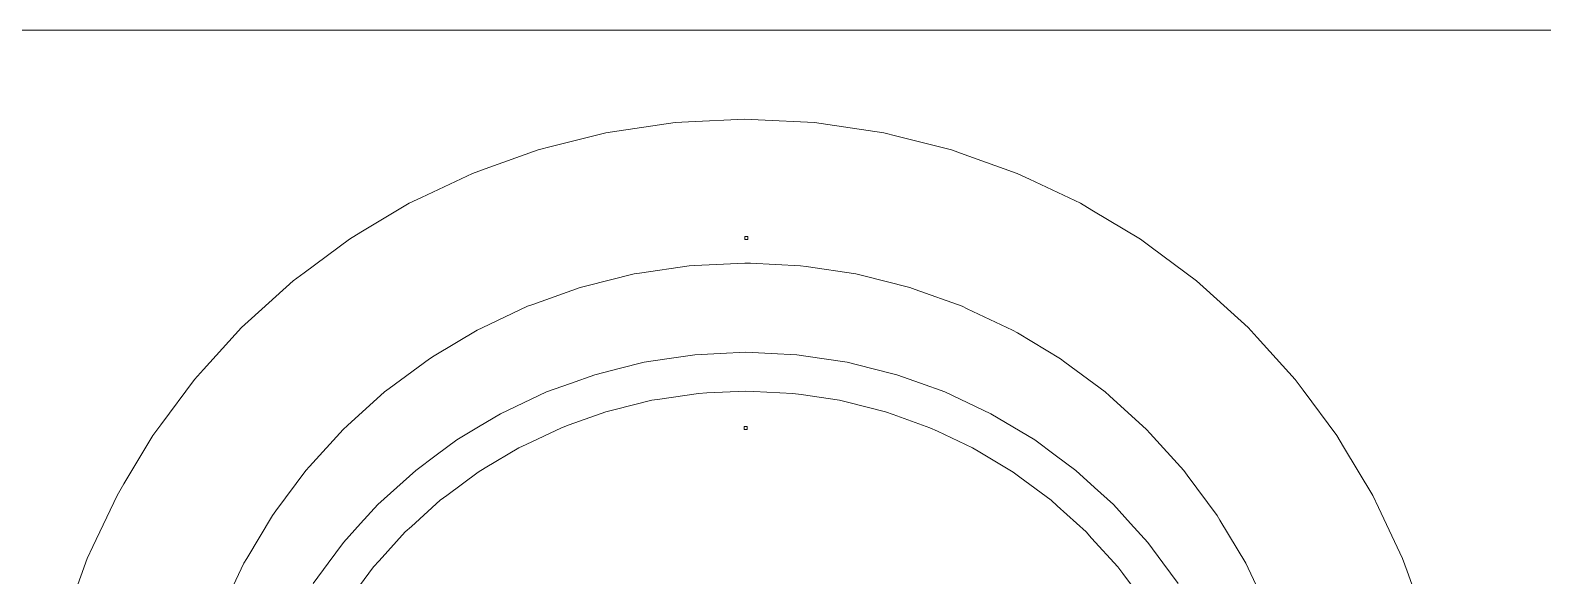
# Model space of a CAD drawing. Header units: centimetres. Extents: x -214 to 137, y -175 to 4.
# Drawn here: x -62.18 to -33, y -85.69 to -75.16 of the extents above; entities that cross this region are included whole.
import ezdxf

# ---------------------------------------------------------------- set-up
doc = ezdxf.new("R2010")
doc.units = ezdxf.units.CM
doc.header["$MEASUREMENT"] = 0
doc.layers.add('layer 1', color=7, linetype='Continuous')

msp = doc.modelspace()

# ---------------------------------------------------------------- linework, layer by layer
at = {"layer": 'layer 1', "color": 5, "lineweight": 9}
for points in [[(16.97057, -75.16373), (16.97057, -75.16373), (-83.02943, -75.16373), (-83.02943, -75.16373)], [(-49.73539, -76.94667), (-49.73539, -76.94667), (-50.81364, -77.10662), (-50.81364, -77.10662)], [(-49.47803, -76.93403), (-49.47803, -76.93403), (-49.73539, -76.94667), (-49.73539, -76.94667)], [(-48.3893, -76.88055), (-48.3893, -76.88055), (-49.47803, -76.93403), (-49.47803, -76.93403)], [(-48.13191, -76.89319), (-48.13191, -76.89319), (-48.3893, -76.88055), (-48.3893, -76.88055)], [(-47.04311, -76.94668), (-47.04311, -76.94668), (-48.13191, -76.89319), (-48.13191, -76.89319)], [(-46.78822, -76.9845), (-46.78822, -76.9845), (-47.04311, -76.94668), (-47.04311, -76.94668)], [(-45.70998, -77.14444), (-45.70998, -77.14444), (-46.78822, -76.9845), (-46.78822, -76.9845)], [(-51.06853, -77.14443), (-51.06853, -77.14443), (-52.1259, -77.40929), (-52.1259, -77.40929)], [(-50.81364, -77.10662), (-50.81364, -77.10662), (-51.06853, -77.14443), (-51.06853, -77.14443)], [(-45.46003, -77.20706), (-45.46003, -77.20706), (-45.70998, -77.14444), (-45.70998, -77.14444)], [(-44.40266, -77.47192), (-44.40266, -77.47192), (-45.46003, -77.20706), (-45.46003, -77.20706)], [(-52.37586, -77.4719), (-52.37586, -77.4719), (-53.40218, -77.83912), (-53.40218, -77.83912)], [(-52.1259, -77.40929), (-52.1259, -77.40929), (-52.37586, -77.4719), (-52.37586, -77.4719)], [(-44.16005, -77.55873), (-44.16005, -77.55873), (-44.40266, -77.47192), (-44.40266, -77.47192)], [(-43.13372, -77.92596), (-43.13372, -77.92596), (-44.16005, -77.55873), (-44.16005, -77.55873)], [(-53.40218, -77.83912), (-53.40218, -77.83912), (-53.64479, -77.92593), (-53.64479, -77.92593)], [(-53.64479, -77.92593), (-53.64479, -77.92593), (-54.63018, -78.39198), (-54.63018, -78.39198)], [(-42.90079, -78.03613), (-42.90079, -78.03613), (-43.13372, -77.92596), (-43.13372, -77.92596)], [(-41.91541, -78.50219), (-41.91541, -78.50219), (-42.90079, -78.03613), (-42.90079, -78.03613)], [(-54.63018, -78.39198), (-54.63018, -78.39198), (-54.86312, -78.50216), (-54.86312, -78.50216)], [(-54.86312, -78.50216), (-54.86312, -78.50216), (-55.79808, -79.06255), (-55.79808, -79.06255)], [(-41.69439, -78.63467), (-41.69439, -78.63467), (-41.91541, -78.50219), (-41.91541, -78.50219)], [(-40.75944, -79.19506), (-40.75944, -79.19506), (-41.69439, -78.63467), (-41.69439, -78.63467)], [(-55.79808, -79.06255), (-55.79808, -79.06255), (-56.01909, -79.19502), (-56.01909, -79.19502)], [(-56.01909, -79.19502), (-56.01909, -79.19502), (-56.89463, -79.84436), (-56.89463, -79.84436)], [(-48.33301, -79.14497), (-48.33301, -79.14497), (-48.39016, -79.14497), (-48.39016, -79.14497)], [(-48.39016, -79.14497), (-48.39016, -79.14497), (-48.39016, -79.20212), (-48.39016, -79.20212)], [(-48.39016, -79.20212), (-48.39016, -79.20212), (-48.33301, -79.20212), (-48.33301, -79.20212)], [(-48.33301, -79.20212), (-48.33301, -79.20212), (-48.33301, -79.14497), (-48.33301, -79.14497)], [(-40.55247, -79.34856), (-40.55247, -79.34856), (-40.75944, -79.19506), (-40.75944, -79.19506)], [(-39.67695, -79.9979), (-39.67695, -79.9979), (-40.55247, -79.34856), (-40.55247, -79.34856)], [(-49.3549, -79.70432), (-49.3549, -79.70432), (-48.3893, -79.65688), (-48.3893, -79.65688)], [(-48.3893, -79.65688), (-48.3893, -79.65688), (-48.28093, -79.66221), (-48.28093, -79.66221)], [(-56.89463, -79.84436), (-56.89463, -79.84436), (-57.1016, -79.99786), (-57.1016, -79.99786)], [(-51.46469, -80.10232), (-51.46469, -80.10232), (-50.52689, -79.86741), (-50.52689, -79.86741)], [(-50.52689, -79.86741), (-50.52689, -79.86741), (-50.41958, -79.8515), (-50.41958, -79.8515)], [(-50.41958, -79.8515), (-50.41958, -79.8515), (-49.46326, -79.70964), (-49.46326, -79.70964)], [(-49.46326, -79.70964), (-49.46326, -79.70964), (-49.3549, -79.70432), (-49.3549, -79.70432)], [(-48.28093, -79.66221), (-48.28093, -79.66221), (-47.31525, -79.70965), (-47.31525, -79.70965)], [(-47.31525, -79.70965), (-47.31525, -79.70965), (-47.20794, -79.72557), (-47.20794, -79.72557)], [(-47.20794, -79.72557), (-47.20794, -79.72557), (-46.25163, -79.86742), (-46.25163, -79.86742)], [(-46.25163, -79.86742), (-46.25163, -79.86742), (-46.1464, -79.89379), (-46.1464, -79.89379)], [(-46.1464, -79.89379), (-46.1464, -79.89379), (-45.2086, -80.1287), (-45.2086, -80.1287)], [(-57.1016, -79.99786), (-57.1016, -79.99786), (-57.90926, -80.72988), (-57.90926, -80.72988)], [(-52.48019, -80.45438), (-52.48019, -80.45438), (-51.56993, -80.12869), (-51.56993, -80.12869)], [(-51.56993, -80.12869), (-51.56993, -80.12869), (-51.46469, -80.10232), (-51.46469, -80.10232)], [(-45.2086, -80.1287), (-45.2086, -80.1287), (-45.10645, -80.16525), (-45.10645, -80.16525)], [(-45.10645, -80.16525), (-45.10645, -80.16525), (-44.1962, -80.49096), (-44.1962, -80.49096)], [(-39.48602, -80.17095), (-39.48602, -80.17095), (-39.67695, -79.9979), (-39.67695, -79.9979)], [(-38.67836, -80.90298), (-38.67836, -80.90298), (-39.48602, -80.17095), (-39.48602, -80.17095)], [(-53.45629, -80.90428), (-53.45629, -80.90428), (-52.58234, -80.49093), (-52.58234, -80.49093)], [(-52.58234, -80.49093), (-52.58234, -80.49093), (-52.48019, -80.45438), (-52.48019, -80.45438)], [(-44.1962, -80.49096), (-44.1962, -80.49096), (-44.09813, -80.53734), (-44.09813, -80.53734)], [(-57.90926, -80.72988), (-57.90926, -80.72988), (-58.10019, -80.90293), (-58.10019, -80.90293)], [(-44.09813, -80.53734), (-44.09813, -80.53734), (-43.22418, -80.95069), (-43.22418, -80.95069)], [(-58.10019, -80.90293), (-58.10019, -80.90293), (-58.83222, -81.7106), (-58.83222, -81.7106)], [(-54.3836, -81.44768), (-54.3836, -81.44768), (-53.55437, -80.95066), (-53.55437, -80.95066)], [(-53.55437, -80.95066), (-53.55437, -80.95066), (-53.45629, -80.90428), (-53.45629, -80.90428)], [(-43.22418, -80.95069), (-43.22418, -80.95069), (-43.13112, -81.00647), (-43.13112, -81.00647)], [(-43.13112, -81.00647), (-43.13112, -81.00647), (-42.30189, -81.50349), (-42.30189, -81.50349)], [(-38.50532, -81.0939), (-38.50532, -81.0939), (-38.67836, -80.90298), (-38.67836, -80.90298)], [(-37.77329, -81.90157), (-37.77329, -81.90157), (-38.50532, -81.0939), (-38.50532, -81.0939)], [(-48.86805, -81.40366), (-48.86805, -81.40366), (-49.35657, -81.42766), (-49.35657, -81.42766)], [(-48.86805, -81.40366), (-48.86805, -81.40366), (-49.35657, -81.42766), (-49.35657, -81.42766)], [(-48.86805, -81.40366), (-48.86805, -81.40366), (-49.35657, -81.42766), (-49.35657, -81.42766)], [(-48.86805, -81.40366), (-48.86805, -81.40366), (-49.35657, -81.42766), (-49.35657, -81.42766)], [(-48.86805, -81.40366), (-48.86805, -81.40366), (-49.35657, -81.42766), (-49.35657, -81.42766)], [(-48.37294, -81.37934), (-48.37294, -81.37934), (-48.86805, -81.40366), (-48.86805, -81.40366)], [(-48.37294, -81.37934), (-48.37294, -81.37934), (-48.86805, -81.40366), (-48.86805, -81.40366)], [(-48.37294, -81.37934), (-48.37294, -81.37934), (-48.86805, -81.40366), (-48.86805, -81.40366)], [(-48.37294, -81.37934), (-48.37294, -81.37934), (-48.86805, -81.40366), (-48.86805, -81.40366)], [(-48.37294, -81.37934), (-48.37294, -81.37934), (-48.86805, -81.40366), (-48.86805, -81.40366)], [(-47.88438, -81.40334), (-47.88438, -81.40334), (-48.37294, -81.37934), (-48.37294, -81.37934)], [(-47.88438, -81.40334), (-47.88438, -81.40334), (-48.37294, -81.37934), (-48.37294, -81.37934)], [(-47.88438, -81.40334), (-47.88438, -81.40334), (-48.37294, -81.37934), (-48.37294, -81.37934)], [(-47.88438, -81.40334), (-47.88438, -81.40334), (-48.37294, -81.37934), (-48.37294, -81.37934)], [(-47.88438, -81.40334), (-47.88438, -81.40334), (-48.37294, -81.37934), (-48.37294, -81.37934)], [(-47.38924, -81.42767), (-47.38924, -81.42767), (-47.88438, -81.40334), (-47.88438, -81.40334)], [(-47.38924, -81.42767), (-47.38924, -81.42767), (-47.88438, -81.40334), (-47.88438, -81.40334)], [(-47.38924, -81.42767), (-47.38924, -81.42767), (-47.88438, -81.40334), (-47.88438, -81.40334)], [(-47.38924, -81.42767), (-47.38924, -81.42767), (-47.88438, -81.40334), (-47.88438, -81.40334)], [(-47.38924, -81.42767), (-47.38924, -81.42767), (-47.88438, -81.40334), (-47.88438, -81.40334)], [(-55.25316, -82.07936), (-55.25316, -82.07936), (-54.47665, -81.50346), (-54.47665, -81.50346)], [(-54.47665, -81.50346), (-54.47665, -81.50346), (-54.3836, -81.44768), (-54.3836, -81.44768)], [(-50.81159, -81.69261), (-50.81159, -81.69261), (-51.28604, -81.81146), (-51.28604, -81.81146)], [(-50.81159, -81.69261), (-50.81159, -81.69261), (-51.28604, -81.81146), (-51.28604, -81.81146)], [(-50.81159, -81.69261), (-50.81159, -81.69261), (-51.28604, -81.81146), (-51.28604, -81.81146)], [(-50.81159, -81.69261), (-50.81159, -81.69261), (-51.28604, -81.81146), (-51.28604, -81.81146)], [(-50.81159, -81.69261), (-50.81159, -81.69261), (-51.28604, -81.81146), (-51.28604, -81.81146)], [(-50.33074, -81.57216), (-50.33074, -81.57216), (-50.81159, -81.69261), (-50.81159, -81.69261)], [(-50.33074, -81.57216), (-50.33074, -81.57216), (-50.81159, -81.69261), (-50.81159, -81.69261)], [(-50.33074, -81.57216), (-50.33074, -81.57216), (-50.81159, -81.69261), (-50.81159, -81.69261)], [(-50.33074, -81.57216), (-50.33074, -81.57216), (-50.81159, -81.69261), (-50.81159, -81.69261)], [(-50.33074, -81.57216), (-50.33074, -81.57216), (-50.81159, -81.69261), (-50.81159, -81.69261)], [(-49.84691, -81.50039), (-49.84691, -81.50039), (-50.33074, -81.57216), (-50.33074, -81.57216)], [(-49.84691, -81.50039), (-49.84691, -81.50039), (-50.33074, -81.57216), (-50.33074, -81.57216)], [(-49.84691, -81.50039), (-49.84691, -81.50039), (-50.33074, -81.57216), (-50.33074, -81.57216)], [(-49.84691, -81.50039), (-49.84691, -81.50039), (-50.33074, -81.57216), (-50.33074, -81.57216)], [(-49.84691, -81.50039), (-49.84691, -81.50039), (-50.33074, -81.57216), (-50.33074, -81.57216)], [(-49.35657, -81.42766), (-49.35657, -81.42766), (-49.84691, -81.50039), (-49.84691, -81.50039)], [(-49.35657, -81.42766), (-49.35657, -81.42766), (-49.84691, -81.50039), (-49.84691, -81.50039)], [(-49.35657, -81.42766), (-49.35657, -81.42766), (-49.84691, -81.50039), (-49.84691, -81.50039)], [(-49.35657, -81.42766), (-49.35657, -81.42766), (-49.84691, -81.50039), (-49.84691, -81.50039)], [(-49.35657, -81.42766), (-49.35657, -81.42766), (-49.84691, -81.50039), (-49.84691, -81.50039)], [(-46.90542, -81.49944), (-46.90542, -81.49944), (-47.38924, -81.42767), (-47.38924, -81.42767)], [(-46.90542, -81.49944), (-46.90542, -81.49944), (-47.38924, -81.42767), (-47.38924, -81.42767)], [(-46.90542, -81.49944), (-46.90542, -81.49944), (-47.38924, -81.42767), (-47.38924, -81.42767)], [(-46.90542, -81.49944), (-46.90542, -81.49944), (-47.38924, -81.42767), (-47.38924, -81.42767)], [(-46.90542, -81.49944), (-46.90542, -81.49944), (-47.38924, -81.42767), (-47.38924, -81.42767)], [(-46.41508, -81.57218), (-46.41508, -81.57218), (-46.90542, -81.49944), (-46.90542, -81.49944)], [(-46.41508, -81.57218), (-46.41508, -81.57218), (-46.90542, -81.49944), (-46.90542, -81.49944)], [(-46.41508, -81.57218), (-46.41508, -81.57218), (-46.90542, -81.49944), (-46.90542, -81.49944)], [(-46.41508, -81.57218), (-46.41508, -81.57218), (-46.90542, -81.49944), (-46.90542, -81.49944)], [(-46.41508, -81.57218), (-46.41508, -81.57218), (-46.90542, -81.49944), (-46.90542, -81.49944)], [(-45.94062, -81.69103), (-45.94062, -81.69103), (-46.41508, -81.57218), (-46.41508, -81.57218)], [(-45.94062, -81.69103), (-45.94062, -81.69103), (-46.41508, -81.57218), (-46.41508, -81.57218)], [(-45.94062, -81.69103), (-45.94062, -81.69103), (-46.41508, -81.57218), (-46.41508, -81.57218)], [(-45.94062, -81.69103), (-45.94062, -81.69103), (-46.41508, -81.57218), (-46.41508, -81.57218)], [(-45.94062, -81.69103), (-45.94062, -81.69103), (-46.41508, -81.57218), (-46.41508, -81.57218)], [(-45.45977, -81.81148), (-45.45977, -81.81148), (-45.94062, -81.69103), (-45.94062, -81.69103)], [(-45.45977, -81.81148), (-45.45977, -81.81148), (-45.94062, -81.69103), (-45.94062, -81.69103)], [(-45.45977, -81.81148), (-45.45977, -81.81148), (-45.94062, -81.69103), (-45.94062, -81.69103)], [(-45.45977, -81.81148), (-45.45977, -81.81148), (-45.94062, -81.69103), (-45.94062, -81.69103)], [(-45.45977, -81.81148), (-45.45977, -81.81148), (-45.94062, -81.69103), (-45.94062, -81.69103)], [(-42.30189, -81.50349), (-42.30189, -81.50349), (-42.21476, -81.56811), (-42.21476, -81.56811)], [(-42.21476, -81.56811), (-42.21476, -81.56811), (-41.43824, -82.14403), (-41.43824, -82.14403)], [(-59.00526, -81.90152), (-59.00526, -81.90152), (-59.6546, -82.77706), (-59.6546, -82.77706)], [(-58.83222, -81.7106), (-58.83222, -81.7106), (-59.00526, -81.90152), (-59.00526, -81.90152)], [(-51.75277, -81.97845), (-51.75277, -81.97845), (-52.21329, -82.14323), (-52.21329, -82.14323)], [(-51.75277, -81.97845), (-51.75277, -81.97845), (-52.21329, -82.14323), (-52.21329, -82.14323)], [(-51.75277, -81.97845), (-51.75277, -81.97845), (-52.21329, -82.14323), (-52.21329, -82.14323)], [(-51.75277, -81.97845), (-51.75277, -81.97845), (-52.21329, -82.14323), (-52.21329, -82.14323)], [(-51.75277, -81.97845), (-51.75277, -81.97845), (-52.21329, -82.14323), (-52.21329, -82.14323)], [(-51.28604, -81.81146), (-51.28604, -81.81146), (-51.75277, -81.97845), (-51.75277, -81.97845)], [(-51.28604, -81.81146), (-51.28604, -81.81146), (-51.75277, -81.97845), (-51.75277, -81.97845)], [(-51.28604, -81.81146), (-51.28604, -81.81146), (-51.75277, -81.97845), (-51.75277, -81.97845)], [(-51.28604, -81.81146), (-51.28604, -81.81146), (-51.75277, -81.97845), (-51.75277, -81.97845)], [(-51.28604, -81.81146), (-51.28604, -81.81146), (-51.75277, -81.97845), (-51.75277, -81.97845)], [(-44.99925, -81.97626), (-44.99925, -81.97626), (-45.45977, -81.81148), (-45.45977, -81.81148)], [(-44.99925, -81.97626), (-44.99925, -81.97626), (-45.45977, -81.81148), (-45.45977, -81.81148)], [(-44.99925, -81.97626), (-44.99925, -81.97626), (-45.45977, -81.81148), (-45.45977, -81.81148)], [(-44.99925, -81.97626), (-44.99925, -81.97626), (-45.45977, -81.81148), (-45.45977, -81.81148)], [(-44.99925, -81.97626), (-44.99925, -81.97626), (-45.45977, -81.81148), (-45.45977, -81.81148)], [(-44.53253, -82.14325), (-44.53253, -82.14325), (-44.99925, -81.97626), (-44.99925, -81.97626)], [(-44.53253, -82.14325), (-44.53253, -82.14325), (-44.99925, -81.97626), (-44.99925, -81.97626)], [(-44.53253, -82.14325), (-44.53253, -82.14325), (-44.99925, -81.97626), (-44.99925, -81.97626)], [(-44.53253, -82.14325), (-44.53253, -82.14325), (-44.99925, -81.97626), (-44.99925, -81.97626)], [(-44.53253, -82.14325), (-44.53253, -82.14325), (-44.99925, -81.97626), (-44.99925, -81.97626)], [(-37.6198, -82.10854), (-37.6198, -82.10854), (-37.77329, -81.90157), (-37.77329, -81.90157)], [(-56.05664, -82.79324), (-56.05664, -82.79324), (-55.3403, -82.14399), (-55.3403, -82.14399)], [(-55.3403, -82.14399), (-55.3403, -82.14399), (-55.25316, -82.07936), (-55.25316, -82.07936)], [(-52.21329, -82.14323), (-52.21329, -82.14323), (-52.66141, -82.35517), (-52.66141, -82.35517)], [(-52.21329, -82.14323), (-52.21329, -82.14323), (-52.66141, -82.35517), (-52.66141, -82.35517)], [(-52.21329, -82.14323), (-52.21329, -82.14323), (-52.66141, -82.35517), (-52.66141, -82.35517)], [(-52.21329, -82.14323), (-52.21329, -82.14323), (-52.66141, -82.35517), (-52.66141, -82.35517)], [(-52.21329, -82.14323), (-52.21329, -82.14323), (-52.66141, -82.35517), (-52.66141, -82.35517)], [(-44.09038, -82.35238), (-44.09038, -82.35238), (-44.53253, -82.14325), (-44.53253, -82.14325)], [(-44.09038, -82.35238), (-44.09038, -82.35238), (-44.53253, -82.14325), (-44.53253, -82.14325)], [(-44.09038, -82.35238), (-44.09038, -82.35238), (-44.53253, -82.14325), (-44.53253, -82.14325)], [(-44.09038, -82.35238), (-44.09038, -82.35238), (-44.53253, -82.14325), (-44.53253, -82.14325)], [(-44.09038, -82.35238), (-44.09038, -82.35238), (-44.53253, -82.14325), (-44.53253, -82.14325)], [(-41.43824, -82.14403), (-41.43824, -82.14403), (-41.35786, -82.21688), (-41.35786, -82.21688)], [(-41.35786, -82.21688), (-41.35786, -82.21688), (-40.64153, -82.86614), (-40.64153, -82.86614)], [(-36.97047, -82.98408), (-36.97047, -82.98408), (-37.6198, -82.10854), (-37.6198, -82.10854)], [(-53.10356, -82.5643), (-53.10356, -82.5643), (-53.52874, -82.81914), (-53.52874, -82.81914)], [(-53.10356, -82.5643), (-53.10356, -82.5643), (-53.52874, -82.81914), (-53.52874, -82.81914)], [(-53.10356, -82.5643), (-53.10356, -82.5643), (-53.52874, -82.81914), (-53.52874, -82.81914)], [(-53.10356, -82.5643), (-53.10356, -82.5643), (-53.52874, -82.81914), (-53.52874, -82.81914)], [(-53.10356, -82.5643), (-53.10356, -82.5643), (-53.52874, -82.81914), (-53.52874, -82.81914)], [(-52.66141, -82.35517), (-52.66141, -82.35517), (-53.10356, -82.5643), (-53.10356, -82.5643)], [(-52.66141, -82.35517), (-52.66141, -82.35517), (-53.10356, -82.5643), (-53.10356, -82.5643)], [(-52.66141, -82.35517), (-52.66141, -82.35517), (-53.10356, -82.5643), (-53.10356, -82.5643)], [(-52.66141, -82.35517), (-52.66141, -82.35517), (-53.10356, -82.5643), (-53.10356, -82.5643)], [(-52.66141, -82.35517), (-52.66141, -82.35517), (-53.10356, -82.5643), (-53.10356, -82.5643)], [(-43.64227, -82.56432), (-43.64227, -82.56432), (-44.09038, -82.35238), (-44.09038, -82.35238)], [(-43.64227, -82.56432), (-43.64227, -82.56432), (-44.09038, -82.35238), (-44.09038, -82.35238)], [(-43.64227, -82.56432), (-43.64227, -82.56432), (-44.09038, -82.35238), (-44.09038, -82.35238)], [(-43.64227, -82.56432), (-43.64227, -82.56432), (-44.09038, -82.35238), (-44.09038, -82.35238)], [(-43.64227, -82.56432), (-43.64227, -82.56432), (-44.09038, -82.35238), (-44.09038, -82.35238)], [(-43.22274, -82.81578), (-43.22274, -82.81578), (-43.64227, -82.56432), (-43.64227, -82.56432)], [(-43.22274, -82.81578), (-43.22274, -82.81578), (-43.64227, -82.56432), (-43.64227, -82.56432)], [(-43.22274, -82.81578), (-43.22274, -82.81578), (-43.64227, -82.56432), (-43.64227, -82.56432)], [(-43.22274, -82.81578), (-43.22274, -82.81578), (-43.64227, -82.56432), (-43.64227, -82.56432)], [(-43.22274, -82.81578), (-43.22274, -82.81578), (-43.64227, -82.56432), (-43.64227, -82.56432)], [(-59.6546, -82.77706), (-59.6546, -82.77706), (-59.8081, -82.98403), (-59.8081, -82.98403)], [(-56.78627, -83.58242), (-56.78627, -83.58242), (-56.13702, -82.8661), (-56.13702, -82.8661)], [(-56.13702, -82.8661), (-56.13702, -82.8661), (-56.05664, -82.79324), (-56.05664, -82.79324)], [(-53.52874, -82.81914), (-53.52874, -82.81914), (-53.94827, -83.0706), (-53.94827, -83.0706)], [(-53.52874, -82.81914), (-53.52874, -82.81914), (-53.94827, -83.0706), (-53.94827, -83.0706)], [(-53.52874, -82.81914), (-53.52874, -82.81914), (-53.94827, -83.0706), (-53.94827, -83.0706)], [(-53.52874, -82.81914), (-53.52874, -82.81914), (-53.94827, -83.0706), (-53.94827, -83.0706)], [(-53.52874, -82.81914), (-53.52874, -82.81914), (-53.94827, -83.0706), (-53.94827, -83.0706)], [(-48.34436, -82.81219), (-48.34436, -82.81219), (-48.40151, -82.81219), (-48.40151, -82.81219)], [(-48.40151, -82.81219), (-48.40151, -82.81219), (-48.40151, -82.86934), (-48.40151, -82.86934)], [(-48.34436, -82.81219), (-48.34436, -82.81219), (-48.40151, -82.81219), (-48.40151, -82.81219)], [(-48.40151, -82.81219), (-48.40151, -82.81219), (-48.40151, -82.86934), (-48.40151, -82.86934)], [(-48.34436, -82.81219), (-48.34436, -82.81219), (-48.40151, -82.81219), (-48.40151, -82.81219)], [(-48.40151, -82.81219), (-48.40151, -82.81219), (-48.40151, -82.86934), (-48.40151, -82.86934)], [(-48.34436, -82.81219), (-48.34436, -82.81219), (-48.40151, -82.81219), (-48.40151, -82.81219)], [(-48.40151, -82.81219), (-48.40151, -82.81219), (-48.40151, -82.86934), (-48.40151, -82.86934)], [(-48.34436, -82.81219), (-48.34436, -82.81219), (-48.40151, -82.81219), (-48.40151, -82.81219)], [(-48.40151, -82.81219), (-48.40151, -82.81219), (-48.40151, -82.86934), (-48.40151, -82.86934)], [(-48.40151, -82.86934), (-48.40151, -82.86934), (-48.34436, -82.86934), (-48.34436, -82.86934)], [(-48.40151, -82.86934), (-48.40151, -82.86934), (-48.34436, -82.86934), (-48.34436, -82.86934)], [(-48.40151, -82.86934), (-48.40151, -82.86934), (-48.34436, -82.86934), (-48.34436, -82.86934)], [(-48.40151, -82.86934), (-48.40151, -82.86934), (-48.34436, -82.86934), (-48.34436, -82.86934)], [(-48.40151, -82.86934), (-48.40151, -82.86934), (-48.34436, -82.86934), (-48.34436, -82.86934)], [(-48.34436, -82.86934), (-48.34436, -82.86934), (-48.34436, -82.81219), (-48.34436, -82.81219)], [(-48.34436, -82.86934), (-48.34436, -82.86934), (-48.34436, -82.81219), (-48.34436, -82.81219)], [(-48.34436, -82.86934), (-48.34436, -82.86934), (-48.34436, -82.81219), (-48.34436, -82.81219)], [(-48.34436, -82.86934), (-48.34436, -82.86934), (-48.34436, -82.81219), (-48.34436, -82.81219)], [(-48.34436, -82.86934), (-48.34436, -82.86934), (-48.34436, -82.81219), (-48.34436, -82.81219)], [(-42.79757, -83.07063), (-42.79757, -83.07063), (-43.22274, -82.81578), (-43.22274, -82.81578)], [(-42.79757, -83.07063), (-42.79757, -83.07063), (-43.22274, -82.81578), (-43.22274, -82.81578)], [(-42.79757, -83.07063), (-42.79757, -83.07063), (-43.22274, -82.81578), (-43.22274, -82.81578)], [(-42.79757, -83.07063), (-42.79757, -83.07063), (-43.22274, -82.81578), (-43.22274, -82.81578)], [(-42.79757, -83.07063), (-42.79757, -83.07063), (-43.22274, -82.81578), (-43.22274, -82.81578)], [(-40.64153, -82.86614), (-40.64153, -82.86614), (-40.56867, -82.94652), (-40.56867, -82.94652)], [(-59.8081, -82.98403), (-59.8081, -82.98403), (-60.36849, -83.91898), (-60.36849, -83.91898)], [(-53.94827, -83.0706), (-53.94827, -83.0706), (-54.34642, -83.36589), (-54.34642, -83.36589)], [(-53.94827, -83.0706), (-53.94827, -83.0706), (-54.34642, -83.36589), (-54.34642, -83.36589)], [(-53.94827, -83.0706), (-53.94827, -83.0706), (-54.34642, -83.36589), (-54.34642, -83.36589)], [(-53.94827, -83.0706), (-53.94827, -83.0706), (-54.34642, -83.36589), (-54.34642, -83.36589)], [(-53.94827, -83.0706), (-53.94827, -83.0706), (-54.34642, -83.36589), (-54.34642, -83.36589)], [(-42.40471, -83.36199), (-42.40471, -83.36199), (-42.79757, -83.07063), (-42.79757, -83.07063)], [(-42.40471, -83.36199), (-42.40471, -83.36199), (-42.79757, -83.07063), (-42.79757, -83.07063)], [(-42.40471, -83.36199), (-42.40471, -83.36199), (-42.79757, -83.07063), (-42.79757, -83.07063)], [(-42.40471, -83.36199), (-42.40471, -83.36199), (-42.79757, -83.07063), (-42.79757, -83.07063)], [(-42.40471, -83.36199), (-42.40471, -83.36199), (-42.79757, -83.07063), (-42.79757, -83.07063)], [(-40.56867, -82.94652), (-40.56867, -82.94652), (-39.91944, -83.66285), (-39.91944, -83.66285)], [(-36.838, -83.20509), (-36.838, -83.20509), (-36.97047, -82.98408), (-36.97047, -82.98408)], [(-54.34642, -83.36589), (-54.34642, -83.36589), (-54.73928, -83.65725), (-54.73928, -83.65725)], [(-54.34642, -83.36589), (-54.34642, -83.36589), (-54.73928, -83.65725), (-54.73928, -83.65725)], [(-54.34642, -83.36589), (-54.34642, -83.36589), (-54.73928, -83.65725), (-54.73928, -83.65725)], [(-54.34642, -83.36589), (-54.34642, -83.36589), (-54.73928, -83.65725), (-54.73928, -83.65725)], [(-54.34642, -83.36589), (-54.34642, -83.36589), (-54.73928, -83.65725), (-54.73928, -83.65725)], [(-42.00655, -83.65728), (-42.00655, -83.65728), (-42.40471, -83.36199), (-42.40471, -83.36199)], [(-42.00655, -83.65728), (-42.00655, -83.65728), (-42.40471, -83.36199), (-42.40471, -83.36199)], [(-42.00655, -83.65728), (-42.00655, -83.65728), (-42.40471, -83.36199), (-42.40471, -83.36199)], [(-42.00655, -83.65728), (-42.00655, -83.65728), (-42.40471, -83.36199), (-42.40471, -83.36199)], [(-42.00655, -83.65728), (-42.00655, -83.65728), (-42.40471, -83.36199), (-42.40471, -83.36199)], [(-36.2776, -84.14005), (-36.2776, -84.14005), (-36.838, -83.20509), (-36.838, -83.20509)], [(-57.43504, -84.43933), (-57.43504, -84.43933), (-56.85912, -83.66281), (-56.85912, -83.66281)], [(-56.85912, -83.66281), (-56.85912, -83.66281), (-56.78627, -83.58242), (-56.78627, -83.58242)], [(-54.73928, -83.65725), (-54.73928, -83.65725), (-55.10657, -83.99014), (-55.10657, -83.99014)], [(-54.73928, -83.65725), (-54.73928, -83.65725), (-55.10657, -83.99014), (-55.10657, -83.99014)], [(-54.73928, -83.65725), (-54.73928, -83.65725), (-55.10657, -83.99014), (-55.10657, -83.99014)], [(-54.73928, -83.65725), (-54.73928, -83.65725), (-55.10657, -83.99014), (-55.10657, -83.99014)], [(-54.73928, -83.65725), (-54.73928, -83.65725), (-55.10657, -83.99014), (-55.10657, -83.99014)], [(-41.64414, -83.98576), (-41.64414, -83.98576), (-42.00655, -83.65728), (-42.00655, -83.65728)], [(-41.64414, -83.98576), (-41.64414, -83.98576), (-42.00655, -83.65728), (-42.00655, -83.65728)], [(-41.64414, -83.98576), (-41.64414, -83.98576), (-42.00655, -83.65728), (-42.00655, -83.65728)], [(-41.64414, -83.98576), (-41.64414, -83.98576), (-42.00655, -83.65728), (-42.00655, -83.65728)], [(-41.64414, -83.98576), (-41.64414, -83.98576), (-42.00655, -83.65728), (-42.00655, -83.65728)], [(-39.91944, -83.66285), (-39.91944, -83.66285), (-39.85481, -83.74999), (-39.85481, -83.74999)], [(-60.36849, -83.91898), (-60.36849, -83.91898), (-60.50097, -84.14), (-60.50097, -84.14)], [(-55.10657, -83.99014), (-55.10657, -83.99014), (-55.46899, -84.31862), (-55.46899, -84.31862)], [(-55.10657, -83.99014), (-55.10657, -83.99014), (-55.46899, -84.31862), (-55.46899, -84.31862)], [(-55.10657, -83.99014), (-55.10657, -83.99014), (-55.46899, -84.31862), (-55.46899, -84.31862)], [(-55.10657, -83.99014), (-55.10657, -83.99014), (-55.46899, -84.31862), (-55.46899, -84.31862)], [(-55.10657, -83.99014), (-55.10657, -83.99014), (-55.46899, -84.31862), (-55.46899, -84.31862)], [(-41.27686, -84.31865), (-41.27686, -84.31865), (-41.64414, -83.98576), (-41.64414, -83.98576)], [(-41.27686, -84.31865), (-41.27686, -84.31865), (-41.64414, -83.98576), (-41.64414, -83.98576)], [(-41.27686, -84.31865), (-41.27686, -84.31865), (-41.64414, -83.98576), (-41.64414, -83.98576)], [(-41.27686, -84.31865), (-41.27686, -84.31865), (-41.64414, -83.98576), (-41.64414, -83.98576)], [(-41.27686, -84.31865), (-41.27686, -84.31865), (-41.64414, -83.98576), (-41.64414, -83.98576)], [(-39.85481, -83.74999), (-39.85481, -83.74999), (-39.27891, -84.52651), (-39.27891, -84.52651)], [(-60.50097, -84.14), (-60.50097, -84.14), (-60.96702, -85.12539), (-60.96702, -85.12539)], [(-55.46899, -84.31862), (-55.46899, -84.31862), (-55.80189, -84.68591), (-55.80189, -84.68591)], [(-55.46899, -84.31862), (-55.46899, -84.31862), (-55.80189, -84.68591), (-55.80189, -84.68591)], [(-55.46899, -84.31862), (-55.46899, -84.31862), (-55.80189, -84.68591), (-55.80189, -84.68591)], [(-55.46899, -84.31862), (-55.46899, -84.31862), (-55.80189, -84.68591), (-55.80189, -84.68591)], [(-55.46899, -84.31862), (-55.46899, -84.31862), (-55.80189, -84.68591), (-55.80189, -84.68591)], [(-40.94839, -84.68107), (-40.94839, -84.68107), (-41.27686, -84.31865), (-41.27686, -84.31865)], [(-40.94839, -84.68107), (-40.94839, -84.68107), (-41.27686, -84.31865), (-41.27686, -84.31865)], [(-40.94839, -84.68107), (-40.94839, -84.68107), (-41.27686, -84.31865), (-41.27686, -84.31865)], [(-40.94839, -84.68107), (-40.94839, -84.68107), (-41.27686, -84.31865), (-41.27686, -84.31865)], [(-40.94839, -84.68107), (-40.94839, -84.68107), (-41.27686, -84.31865), (-41.27686, -84.31865)], [(-36.16743, -84.37299), (-36.16743, -84.37299), (-36.2776, -84.14005), (-36.2776, -84.14005)], [(-57.99668, -85.3557), (-57.99668, -85.3557), (-57.49966, -84.52647), (-57.49966, -84.52647)], [(-57.49966, -84.52647), (-57.49966, -84.52647), (-57.43504, -84.43933), (-57.43504, -84.43933)], [(-39.27891, -84.52651), (-39.27891, -84.52651), (-39.22314, -84.61956), (-39.22314, -84.61956)], [(-39.22314, -84.61956), (-39.22314, -84.61956), (-38.72612, -85.44879), (-38.72612, -85.44879)], [(-35.70139, -85.35838), (-35.70139, -85.35838), (-36.16743, -84.37299), (-36.16743, -84.37299)], [(-55.80189, -84.68591), (-55.80189, -84.68591), (-56.13036, -85.04832), (-56.13036, -85.04832)], [(-55.80189, -84.68591), (-55.80189, -84.68591), (-56.13036, -85.04832), (-56.13036, -85.04832)], [(-55.80189, -84.68591), (-55.80189, -84.68591), (-56.13036, -85.04832), (-56.13036, -85.04832)], [(-55.80189, -84.68591), (-55.80189, -84.68591), (-56.13036, -85.04832), (-56.13036, -85.04832)], [(-55.80189, -84.68591), (-55.80189, -84.68591), (-56.13036, -85.04832), (-56.13036, -85.04832)], [(-40.61549, -85.04836), (-40.61549, -85.04836), (-40.94839, -84.68107), (-40.94839, -84.68107)], [(-40.61549, -85.04836), (-40.61549, -85.04836), (-40.94839, -84.68107), (-40.94839, -84.68107)], [(-40.61549, -85.04836), (-40.61549, -85.04836), (-40.94839, -84.68107), (-40.94839, -84.68107)], [(-40.61549, -85.04836), (-40.61549, -85.04836), (-40.94839, -84.68107), (-40.94839, -84.68107)], [(-40.61549, -85.04836), (-40.61549, -85.04836), (-40.94839, -84.68107), (-40.94839, -84.68107)], [(-60.96702, -85.12539), (-60.96702, -85.12539), (-61.07719, -85.35833), (-61.07719, -85.35833)], [(-56.13036, -85.04832), (-56.13036, -85.04832), (-56.42564, -85.44647), (-56.42564, -85.44647)], [(-56.13036, -85.04832), (-56.13036, -85.04832), (-56.42564, -85.44647), (-56.42564, -85.44647)], [(-56.13036, -85.04832), (-56.13036, -85.04832), (-56.42564, -85.44647), (-56.42564, -85.44647)], [(-56.13036, -85.04832), (-56.13036, -85.04832), (-56.42564, -85.44647), (-56.42564, -85.44647)], [(-56.13036, -85.04832), (-56.13036, -85.04832), (-56.42564, -85.44647), (-56.42564, -85.44647)], [(-40.32413, -85.44123), (-40.32413, -85.44123), (-40.61549, -85.04836), (-40.61549, -85.04836)], [(-40.32413, -85.44123), (-40.32413, -85.44123), (-40.61549, -85.04836), (-40.61549, -85.04836)], [(-40.32413, -85.44123), (-40.32413, -85.44123), (-40.61549, -85.04836), (-40.61549, -85.04836)], [(-40.32413, -85.44123), (-40.32413, -85.44123), (-40.61549, -85.04836), (-40.61549, -85.04836)], [(-40.32413, -85.44123), (-40.32413, -85.44123), (-40.61549, -85.04836), (-40.61549, -85.04836)], [(-61.07719, -85.35833), (-61.07719, -85.35833), (-61.44442, -86.38465), (-61.44442, -86.38465)], [(-58.4658, -86.32271), (-58.4658, -86.32271), (-58.05246, -85.44875), (-58.05246, -85.44875)], [(-58.05246, -85.44875), (-58.05246, -85.44875), (-57.99668, -85.3557), (-57.99668, -85.3557)], [(-56.42564, -85.44647), (-56.42564, -85.44647), (-56.71701, -85.83934), (-56.71701, -85.83934)], [(-56.42564, -85.44647), (-56.42564, -85.44647), (-56.71701, -85.83934), (-56.71701, -85.83934)], [(-56.42564, -85.44647), (-56.42564, -85.44647), (-56.71701, -85.83934), (-56.71701, -85.83934)], [(-56.42564, -85.44647), (-56.42564, -85.44647), (-56.71701, -85.83934), (-56.71701, -85.83934)], [(-56.42564, -85.44647), (-56.42564, -85.44647), (-56.71701, -85.83934), (-56.71701, -85.83934)], [(-40.02884, -85.83938), (-40.02884, -85.83938), (-40.32413, -85.44123), (-40.32413, -85.44123)], [(-40.02884, -85.83938), (-40.02884, -85.83938), (-40.32413, -85.44123), (-40.32413, -85.44123)], [(-40.02884, -85.83938), (-40.02884, -85.83938), (-40.32413, -85.44123), (-40.32413, -85.44123)], [(-40.02884, -85.83938), (-40.02884, -85.83938), (-40.32413, -85.44123), (-40.32413, -85.44123)], [(-40.02884, -85.83938), (-40.02884, -85.83938), (-40.32413, -85.44123), (-40.32413, -85.44123)], [(-38.72612, -85.44879), (-38.72612, -85.44879), (-38.67973, -85.54687), (-38.67973, -85.54687)], [(-35.61458, -85.60099), (-35.61458, -85.60099), (-35.70139, -85.35838), (-35.70139, -85.35838)], [(-38.67973, -85.54687), (-38.67973, -85.54687), (-38.26639, -86.42082), (-38.26639, -86.42082)], [(-35.24736, -86.62731), (-35.24736, -86.62731), (-35.61458, -85.60099), (-35.61458, -85.60099)]]:
    msp.add_open_spline(points, degree=3, dxfattribs=at)
at = {"layer": 'layer 1', "color": 1, "lineweight": 9}
for points in [[(-50.02878, -82.28224), (-50.02878, -82.28224), (-50.18488, -82.3054), (-50.18488, -82.3054)], [(-50.02878, -82.28224), (-50.02878, -82.28224), (-50.18488, -82.3054), (-50.18488, -82.3054)], [(-50.02878, -82.28224), (-50.02878, -82.28224), (-50.18488, -82.3054), (-50.18488, -82.3054)], [(-50.02878, -82.28224), (-50.02878, -82.28224), (-50.18488, -82.3054), (-50.18488, -82.3054)], [(-50.02878, -82.28224), (-50.02878, -82.28224), (-50.18488, -82.3054), (-50.18488, -82.3054)], [(-49.2833, -82.17165), (-49.2833, -82.17165), (-50.02878, -82.28224), (-50.02878, -82.28224)], [(-49.2833, -82.17165), (-49.2833, -82.17165), (-50.02878, -82.28224), (-50.02878, -82.28224)], [(-49.2833, -82.17165), (-49.2833, -82.17165), (-50.02878, -82.28224), (-50.02878, -82.28224)], [(-49.2833, -82.17165), (-49.2833, -82.17165), (-50.02878, -82.28224), (-50.02878, -82.28224)], [(-49.2833, -82.17165), (-49.2833, -82.17165), (-50.02878, -82.28224), (-50.02878, -82.28224)], [(-49.12566, -82.16391), (-49.12566, -82.16391), (-49.2833, -82.17165), (-49.2833, -82.17165)], [(-49.12566, -82.16391), (-49.12566, -82.16391), (-49.2833, -82.17165), (-49.2833, -82.17165)], [(-49.12566, -82.16391), (-49.12566, -82.16391), (-49.2833, -82.17165), (-49.2833, -82.17165)], [(-49.12566, -82.16391), (-49.12566, -82.16391), (-49.2833, -82.17165), (-49.2833, -82.17165)], [(-49.12566, -82.16391), (-49.12566, -82.16391), (-49.2833, -82.17165), (-49.2833, -82.17165)], [(-48.37295, -82.12694), (-48.37295, -82.12694), (-49.12566, -82.16391), (-49.12566, -82.16391)], [(-48.37295, -82.12694), (-48.37295, -82.12694), (-49.12566, -82.16391), (-49.12566, -82.16391)], [(-48.37295, -82.12694), (-48.37295, -82.12694), (-49.12566, -82.16391), (-49.12566, -82.16391)], [(-48.37295, -82.12694), (-48.37295, -82.12694), (-49.12566, -82.16391), (-49.12566, -82.16391)], [(-48.37295, -82.12694), (-48.37295, -82.12694), (-49.12566, -82.16391), (-49.12566, -82.16391)], [(-48.21532, -82.13468), (-48.21532, -82.13468), (-48.37295, -82.12694), (-48.37295, -82.12694)], [(-48.21532, -82.13468), (-48.21532, -82.13468), (-48.37295, -82.12694), (-48.37295, -82.12694)], [(-48.21532, -82.13468), (-48.21532, -82.13468), (-48.37295, -82.12694), (-48.37295, -82.12694)], [(-48.21532, -82.13468), (-48.21532, -82.13468), (-48.37295, -82.12694), (-48.37295, -82.12694)], [(-48.21532, -82.13468), (-48.21532, -82.13468), (-48.37295, -82.12694), (-48.37295, -82.12694)], [(-47.46251, -82.17165), (-47.46251, -82.17165), (-48.21532, -82.13468), (-48.21532, -82.13468)], [(-47.46251, -82.17165), (-47.46251, -82.17165), (-48.21532, -82.13468), (-48.21532, -82.13468)], [(-47.46251, -82.17165), (-47.46251, -82.17165), (-48.21532, -82.13468), (-48.21532, -82.13468)], [(-47.46251, -82.17165), (-47.46251, -82.17165), (-48.21532, -82.13468), (-48.21532, -82.13468)], [(-47.46251, -82.17165), (-47.46251, -82.17165), (-48.21532, -82.13468), (-48.21532, -82.13468)], [(-47.30643, -82.19481), (-47.30643, -82.19481), (-47.46251, -82.17165), (-47.46251, -82.17165)], [(-47.30643, -82.19481), (-47.30643, -82.19481), (-47.46251, -82.17165), (-47.46251, -82.17165)], [(-47.30643, -82.19481), (-47.30643, -82.19481), (-47.46251, -82.17165), (-47.46251, -82.17165)], [(-47.30643, -82.19481), (-47.30643, -82.19481), (-47.46251, -82.17165), (-47.46251, -82.17165)], [(-47.30643, -82.19481), (-47.30643, -82.19481), (-47.46251, -82.17165), (-47.46251, -82.17165)], [(-46.56092, -82.30542), (-46.56092, -82.30542), (-47.30643, -82.19481), (-47.30643, -82.19481)], [(-46.56092, -82.30542), (-46.56092, -82.30542), (-47.30643, -82.19481), (-47.30643, -82.19481)], [(-46.56092, -82.30542), (-46.56092, -82.30542), (-47.30643, -82.19481), (-47.30643, -82.19481)], [(-46.56092, -82.30542), (-46.56092, -82.30542), (-47.30643, -82.19481), (-47.30643, -82.19481)], [(-46.56092, -82.30542), (-46.56092, -82.30542), (-47.30643, -82.19481), (-47.30643, -82.19481)], [(-51.06902, -82.52685), (-51.06902, -82.52685), (-51.77861, -82.78074), (-51.77861, -82.78074)], [(-51.06902, -82.52685), (-51.06902, -82.52685), (-51.77861, -82.78074), (-51.77861, -82.78074)], [(-51.06902, -82.52685), (-51.06902, -82.52685), (-51.77861, -82.78074), (-51.77861, -82.78074)], [(-51.06902, -82.52685), (-51.06902, -82.52685), (-51.77861, -82.78074), (-51.77861, -82.78074)], [(-51.06902, -82.52685), (-51.06902, -82.52685), (-51.77861, -82.78074), (-51.77861, -82.78074)], [(-50.91595, -82.48851), (-50.91595, -82.48851), (-51.06902, -82.52685), (-51.06902, -82.52685)], [(-50.91595, -82.48851), (-50.91595, -82.48851), (-51.06902, -82.52685), (-51.06902, -82.52685)], [(-50.91595, -82.48851), (-50.91595, -82.48851), (-51.06902, -82.52685), (-51.06902, -82.52685)], [(-50.91595, -82.48851), (-50.91595, -82.48851), (-51.06902, -82.52685), (-51.06902, -82.52685)], [(-50.91595, -82.48851), (-50.91595, -82.48851), (-51.06902, -82.52685), (-51.06902, -82.52685)], [(-50.18488, -82.3054), (-50.18488, -82.3054), (-50.91595, -82.48851), (-50.91595, -82.48851)], [(-50.18488, -82.3054), (-50.18488, -82.3054), (-50.91595, -82.48851), (-50.91595, -82.48851)], [(-50.18488, -82.3054), (-50.18488, -82.3054), (-50.91595, -82.48851), (-50.91595, -82.48851)], [(-50.18488, -82.3054), (-50.18488, -82.3054), (-50.91595, -82.48851), (-50.91595, -82.48851)], [(-50.18488, -82.3054), (-50.18488, -82.3054), (-50.91595, -82.48851), (-50.91595, -82.48851)], [(-46.40784, -82.34375), (-46.40784, -82.34375), (-46.56092, -82.30542), (-46.56092, -82.30542)], [(-46.40784, -82.34375), (-46.40784, -82.34375), (-46.56092, -82.30542), (-46.56092, -82.30542)], [(-46.40784, -82.34375), (-46.40784, -82.34375), (-46.56092, -82.30542), (-46.56092, -82.30542)], [(-46.40784, -82.34375), (-46.40784, -82.34375), (-46.56092, -82.30542), (-46.56092, -82.30542)], [(-46.40784, -82.34375), (-46.40784, -82.34375), (-46.56092, -82.30542), (-46.56092, -82.30542)], [(-45.67678, -82.52688), (-45.67678, -82.52688), (-46.40784, -82.34375), (-46.40784, -82.34375)], [(-45.67678, -82.52688), (-45.67678, -82.52688), (-46.40784, -82.34375), (-46.40784, -82.34375)], [(-45.67678, -82.52688), (-45.67678, -82.52688), (-46.40784, -82.34375), (-46.40784, -82.34375)], [(-45.67678, -82.52688), (-45.67678, -82.52688), (-46.40784, -82.34375), (-46.40784, -82.34375)], [(-45.67678, -82.52688), (-45.67678, -82.52688), (-46.40784, -82.34375), (-46.40784, -82.34375)], [(-45.5282, -82.58003), (-45.5282, -82.58003), (-45.67678, -82.52688), (-45.67678, -82.52688)], [(-45.5282, -82.58003), (-45.5282, -82.58003), (-45.67678, -82.52688), (-45.67678, -82.52688)], [(-45.5282, -82.58003), (-45.5282, -82.58003), (-45.67678, -82.52688), (-45.67678, -82.52688)], [(-45.5282, -82.58003), (-45.5282, -82.58003), (-45.67678, -82.52688), (-45.67678, -82.52688)], [(-45.5282, -82.58003), (-45.5282, -82.58003), (-45.67678, -82.52688), (-45.67678, -82.52688)], [(-51.92721, -82.83393), (-51.92721, -82.83393), (-52.60847, -83.15615), (-52.60847, -83.15615)], [(-51.92721, -82.83393), (-51.92721, -82.83393), (-52.60847, -83.15615), (-52.60847, -83.15615)], [(-51.92721, -82.83393), (-51.92721, -82.83393), (-52.60847, -83.15615), (-52.60847, -83.15615)], [(-51.92721, -82.83393), (-51.92721, -82.83393), (-52.60847, -83.15615), (-52.60847, -83.15615)], [(-51.92721, -82.83393), (-51.92721, -82.83393), (-52.60847, -83.15615), (-52.60847, -83.15615)], [(-51.77861, -82.78074), (-51.77861, -82.78074), (-51.92721, -82.83393), (-51.92721, -82.83393)], [(-51.77861, -82.78074), (-51.77861, -82.78074), (-51.92721, -82.83393), (-51.92721, -82.83393)], [(-51.77861, -82.78074), (-51.77861, -82.78074), (-51.92721, -82.83393), (-51.92721, -82.83393)], [(-51.77861, -82.78074), (-51.77861, -82.78074), (-51.92721, -82.83393), (-51.92721, -82.83393)], [(-51.77861, -82.78074), (-51.77861, -82.78074), (-51.92721, -82.83393), (-51.92721, -82.83393)], [(-44.81863, -82.83393), (-44.81863, -82.83393), (-45.5282, -82.58003), (-45.5282, -82.58003)], [(-44.81863, -82.83393), (-44.81863, -82.83393), (-45.5282, -82.58003), (-45.5282, -82.58003)], [(-44.81863, -82.83393), (-44.81863, -82.83393), (-45.5282, -82.58003), (-45.5282, -82.58003)], [(-44.81863, -82.83393), (-44.81863, -82.83393), (-45.5282, -82.58003), (-45.5282, -82.58003)], [(-44.81863, -82.83393), (-44.81863, -82.83393), (-45.5282, -82.58003), (-45.5282, -82.58003)], [(-44.67595, -82.90141), (-44.67595, -82.90141), (-44.81863, -82.83393), (-44.81863, -82.83393)], [(-44.67595, -82.90141), (-44.67595, -82.90141), (-44.81863, -82.83393), (-44.81863, -82.83393)], [(-44.67595, -82.90141), (-44.67595, -82.90141), (-44.81863, -82.83393), (-44.81863, -82.83393)], [(-44.67595, -82.90141), (-44.67595, -82.90141), (-44.81863, -82.83393), (-44.81863, -82.83393)], [(-44.67595, -82.90141), (-44.67595, -82.90141), (-44.81863, -82.83393), (-44.81863, -82.83393)], [(-52.60847, -83.15615), (-52.60847, -83.15615), (-52.75114, -83.2236), (-52.75114, -83.2236)], [(-52.60847, -83.15615), (-52.60847, -83.15615), (-52.75114, -83.2236), (-52.75114, -83.2236)], [(-52.60847, -83.15615), (-52.60847, -83.15615), (-52.75114, -83.2236), (-52.75114, -83.2236)], [(-52.60847, -83.15615), (-52.60847, -83.15615), (-52.75114, -83.2236), (-52.75114, -83.2236)], [(-52.60847, -83.15615), (-52.60847, -83.15615), (-52.75114, -83.2236), (-52.75114, -83.2236)], [(-43.99469, -83.22365), (-43.99469, -83.22365), (-44.67595, -82.90141), (-44.67595, -82.90141)], [(-43.99469, -83.22365), (-43.99469, -83.22365), (-44.67595, -82.90141), (-44.67595, -82.90141)], [(-43.99469, -83.22365), (-43.99469, -83.22365), (-44.67595, -82.90141), (-44.67595, -82.90141)], [(-43.99469, -83.22365), (-43.99469, -83.22365), (-44.67595, -82.90141), (-44.67595, -82.90141)], [(-43.99469, -83.22365), (-43.99469, -83.22365), (-44.67595, -82.90141), (-44.67595, -82.90141)], [(-52.75114, -83.2236), (-52.75114, -83.2236), (-53.39758, -83.61105), (-53.39758, -83.61105)], [(-52.75114, -83.2236), (-52.75114, -83.2236), (-53.39758, -83.61105), (-53.39758, -83.61105)], [(-52.75114, -83.2236), (-52.75114, -83.2236), (-53.39758, -83.61105), (-53.39758, -83.61105)], [(-52.75114, -83.2236), (-52.75114, -83.2236), (-53.39758, -83.61105), (-53.39758, -83.61105)], [(-52.75114, -83.2236), (-52.75114, -83.2236), (-53.39758, -83.61105), (-53.39758, -83.61105)], [(-43.85931, -83.30478), (-43.85931, -83.30478), (-43.99469, -83.22365), (-43.99469, -83.22365)], [(-43.85931, -83.30478), (-43.85931, -83.30478), (-43.99469, -83.22365), (-43.99469, -83.22365)], [(-43.85931, -83.30478), (-43.85931, -83.30478), (-43.99469, -83.22365), (-43.99469, -83.22365)], [(-43.85931, -83.30478), (-43.85931, -83.30478), (-43.99469, -83.22365), (-43.99469, -83.22365)], [(-43.85931, -83.30478), (-43.85931, -83.30478), (-43.99469, -83.22365), (-43.99469, -83.22365)], [(-43.21291, -83.69221), (-43.21291, -83.69221), (-43.85931, -83.30478), (-43.85931, -83.30478)], [(-43.21291, -83.69221), (-43.21291, -83.69221), (-43.85931, -83.30478), (-43.85931, -83.30478)], [(-43.21291, -83.69221), (-43.21291, -83.69221), (-43.85931, -83.30478), (-43.85931, -83.30478)], [(-43.21291, -83.69221), (-43.21291, -83.69221), (-43.85931, -83.30478), (-43.85931, -83.30478)], [(-43.21291, -83.69221), (-43.21291, -83.69221), (-43.85931, -83.30478), (-43.85931, -83.30478)], [(-53.53294, -83.69221), (-53.53294, -83.69221), (-54.13827, -84.14113), (-54.13827, -84.14113)], [(-53.53294, -83.69221), (-53.53294, -83.69221), (-54.13827, -84.14113), (-54.13827, -84.14113)], [(-53.53294, -83.69221), (-53.53294, -83.69221), (-54.13827, -84.14113), (-54.13827, -84.14113)], [(-53.53294, -83.69221), (-53.53294, -83.69221), (-54.13827, -84.14113), (-54.13827, -84.14113)], [(-53.53294, -83.69221), (-53.53294, -83.69221), (-54.13827, -84.14113), (-54.13827, -84.14113)], [(-53.39758, -83.61105), (-53.39758, -83.61105), (-53.53294, -83.69221), (-53.53294, -83.69221)], [(-53.39758, -83.61105), (-53.39758, -83.61105), (-53.53294, -83.69221), (-53.53294, -83.69221)], [(-53.39758, -83.61105), (-53.39758, -83.61105), (-53.53294, -83.69221), (-53.53294, -83.69221)], [(-53.39758, -83.61105), (-53.39758, -83.61105), (-53.53294, -83.69221), (-53.53294, -83.69221)], [(-53.39758, -83.61105), (-53.39758, -83.61105), (-53.53294, -83.69221), (-53.53294, -83.69221)], [(-43.08616, -83.78622), (-43.08616, -83.78622), (-43.21291, -83.69221), (-43.21291, -83.69221)], [(-43.08616, -83.78622), (-43.08616, -83.78622), (-43.21291, -83.69221), (-43.21291, -83.69221)], [(-43.08616, -83.78622), (-43.08616, -83.78622), (-43.21291, -83.69221), (-43.21291, -83.69221)], [(-43.08616, -83.78622), (-43.08616, -83.78622), (-43.21291, -83.69221), (-43.21291, -83.69221)], [(-43.08616, -83.78622), (-43.08616, -83.78622), (-43.21291, -83.69221), (-43.21291, -83.69221)], [(-42.48083, -84.23517), (-42.48083, -84.23517), (-43.08616, -83.78622), (-43.08616, -83.78622)], [(-42.48083, -84.23517), (-42.48083, -84.23517), (-43.08616, -83.78622), (-43.08616, -83.78622)], [(-42.48083, -84.23517), (-42.48083, -84.23517), (-43.08616, -83.78622), (-43.08616, -83.78622)], [(-42.48083, -84.23517), (-42.48083, -84.23517), (-43.08616, -83.78622), (-43.08616, -83.78622)], [(-42.48083, -84.23517), (-42.48083, -84.23517), (-43.08616, -83.78622), (-43.08616, -83.78622)], [(-54.26501, -84.23516), (-54.26501, -84.23516), (-54.82344, -84.74127), (-54.82344, -84.74127)], [(-54.26501, -84.23516), (-54.26501, -84.23516), (-54.82344, -84.74127), (-54.82344, -84.74127)], [(-54.26501, -84.23516), (-54.26501, -84.23516), (-54.82344, -84.74127), (-54.82344, -84.74127)], [(-54.26501, -84.23516), (-54.26501, -84.23516), (-54.82344, -84.74127), (-54.82344, -84.74127)], [(-54.26501, -84.23516), (-54.26501, -84.23516), (-54.82344, -84.74127), (-54.82344, -84.74127)], [(-54.13827, -84.14113), (-54.13827, -84.14113), (-54.26501, -84.23516), (-54.26501, -84.23516)], [(-54.13827, -84.14113), (-54.13827, -84.14113), (-54.26501, -84.23516), (-54.26501, -84.23516)], [(-54.13827, -84.14113), (-54.13827, -84.14113), (-54.26501, -84.23516), (-54.26501, -84.23516)], [(-54.13827, -84.14113), (-54.13827, -84.14113), (-54.26501, -84.23516), (-54.26501, -84.23516)], [(-54.13827, -84.14113), (-54.13827, -84.14113), (-54.26501, -84.23516), (-54.26501, -84.23516)], [(-42.3639, -84.34115), (-42.3639, -84.34115), (-42.48083, -84.23517), (-42.48083, -84.23517)], [(-42.3639, -84.34115), (-42.3639, -84.34115), (-42.48083, -84.23517), (-42.48083, -84.23517)], [(-42.3639, -84.34115), (-42.3639, -84.34115), (-42.48083, -84.23517), (-42.48083, -84.23517)], [(-42.3639, -84.34115), (-42.3639, -84.34115), (-42.48083, -84.23517), (-42.48083, -84.23517)], [(-42.3639, -84.34115), (-42.3639, -84.34115), (-42.48083, -84.23517), (-42.48083, -84.23517)], [(-41.80547, -84.84726), (-41.80547, -84.84726), (-42.3639, -84.34115), (-42.3639, -84.34115)], [(-41.80547, -84.84726), (-41.80547, -84.84726), (-42.3639, -84.34115), (-42.3639, -84.34115)], [(-41.80547, -84.84726), (-41.80547, -84.84726), (-42.3639, -84.34115), (-42.3639, -84.34115)], [(-41.80547, -84.84726), (-41.80547, -84.84726), (-42.3639, -84.34115), (-42.3639, -84.34115)], [(-41.80547, -84.84726), (-41.80547, -84.84726), (-42.3639, -84.34115), (-42.3639, -84.34115)], [(-54.94036, -84.84726), (-54.94036, -84.84726), (-55.44647, -85.40564), (-55.44647, -85.40564)], [(-54.94036, -84.84726), (-54.94036, -84.84726), (-55.44647, -85.40564), (-55.44647, -85.40564)], [(-54.94036, -84.84726), (-54.94036, -84.84726), (-55.44647, -85.40564), (-55.44647, -85.40564)], [(-54.94036, -84.84726), (-54.94036, -84.84726), (-55.44647, -85.40564), (-55.44647, -85.40564)], [(-54.94036, -84.84726), (-54.94036, -84.84726), (-55.44647, -85.40564), (-55.44647, -85.40564)], [(-54.82344, -84.74127), (-54.82344, -84.74127), (-54.94036, -84.84726), (-54.94036, -84.84726)], [(-54.82344, -84.74127), (-54.82344, -84.74127), (-54.94036, -84.84726), (-54.94036, -84.84726)], [(-54.82344, -84.74127), (-54.82344, -84.74127), (-54.94036, -84.84726), (-54.94036, -84.84726)], [(-54.82344, -84.74127), (-54.82344, -84.74127), (-54.94036, -84.84726), (-54.94036, -84.84726)], [(-54.82344, -84.74127), (-54.82344, -84.74127), (-54.94036, -84.84726), (-54.94036, -84.84726)], [(-41.6995, -84.9642), (-41.6995, -84.9642), (-41.80547, -84.84726), (-41.80547, -84.84726)], [(-41.6995, -84.9642), (-41.6995, -84.9642), (-41.80547, -84.84726), (-41.80547, -84.84726)], [(-41.6995, -84.9642), (-41.6995, -84.9642), (-41.80547, -84.84726), (-41.80547, -84.84726)], [(-41.6995, -84.9642), (-41.6995, -84.9642), (-41.80547, -84.84726), (-41.80547, -84.84726)], [(-41.6995, -84.9642), (-41.6995, -84.9642), (-41.80547, -84.84726), (-41.80547, -84.84726)], [(-41.1934, -85.52263), (-41.1934, -85.52263), (-41.6995, -84.9642), (-41.6995, -84.9642)], [(-41.1934, -85.52263), (-41.1934, -85.52263), (-41.6995, -84.9642), (-41.6995, -84.9642)], [(-41.1934, -85.52263), (-41.1934, -85.52263), (-41.6995, -84.9642), (-41.6995, -84.9642)], [(-41.1934, -85.52263), (-41.1934, -85.52263), (-41.6995, -84.9642), (-41.6995, -84.9642)], [(-41.1934, -85.52263), (-41.1934, -85.52263), (-41.6995, -84.9642), (-41.6995, -84.9642)], [(-55.44647, -85.40564), (-55.44647, -85.40564), (-55.55244, -85.52258), (-55.55244, -85.52258)], [(-55.44647, -85.40564), (-55.44647, -85.40564), (-55.55244, -85.52258), (-55.55244, -85.52258)], [(-55.44647, -85.40564), (-55.44647, -85.40564), (-55.55244, -85.52258), (-55.55244, -85.52258)], [(-55.44647, -85.40564), (-55.44647, -85.40564), (-55.55244, -85.52258), (-55.55244, -85.52258)], [(-55.44647, -85.40564), (-55.44647, -85.40564), (-55.55244, -85.52258), (-55.55244, -85.52258)], [(-55.55244, -85.52258), (-55.55244, -85.52258), (-56.00139, -86.12791), (-56.00139, -86.12791)], [(-55.55244, -85.52258), (-55.55244, -85.52258), (-56.00139, -86.12791), (-56.00139, -86.12791)], [(-55.55244, -85.52258), (-55.55244, -85.52258), (-56.00139, -86.12791), (-56.00139, -86.12791)], [(-55.55244, -85.52258), (-55.55244, -85.52258), (-56.00139, -86.12791), (-56.00139, -86.12791)], [(-55.55244, -85.52258), (-55.55244, -85.52258), (-56.00139, -86.12791), (-56.00139, -86.12791)], [(-41.09938, -85.64939), (-41.09938, -85.64939), (-41.1934, -85.52263), (-41.1934, -85.52263)], [(-41.09938, -85.64939), (-41.09938, -85.64939), (-41.1934, -85.52263), (-41.1934, -85.52263)], [(-41.09938, -85.64939), (-41.09938, -85.64939), (-41.1934, -85.52263), (-41.1934, -85.52263)], [(-41.09938, -85.64939), (-41.09938, -85.64939), (-41.1934, -85.52263), (-41.1934, -85.52263)], [(-41.09938, -85.64939), (-41.09938, -85.64939), (-41.1934, -85.52263), (-41.1934, -85.52263)], [(-40.65044, -86.2547), (-40.65044, -86.2547), (-41.09938, -85.64939), (-41.09938, -85.64939)], [(-40.65044, -86.2547), (-40.65044, -86.2547), (-41.09938, -85.64939), (-41.09938, -85.64939)], [(-40.65044, -86.2547), (-40.65044, -86.2547), (-41.09938, -85.64939), (-41.09938, -85.64939)], [(-40.65044, -86.2547), (-40.65044, -86.2547), (-41.09938, -85.64939), (-41.09938, -85.64939)], [(-40.65044, -86.2547), (-40.65044, -86.2547), (-41.09938, -85.64939), (-41.09938, -85.64939)]]:
    msp.add_open_spline(points, degree=3, dxfattribs=at)

doc.saveas('drawing.dxf')
